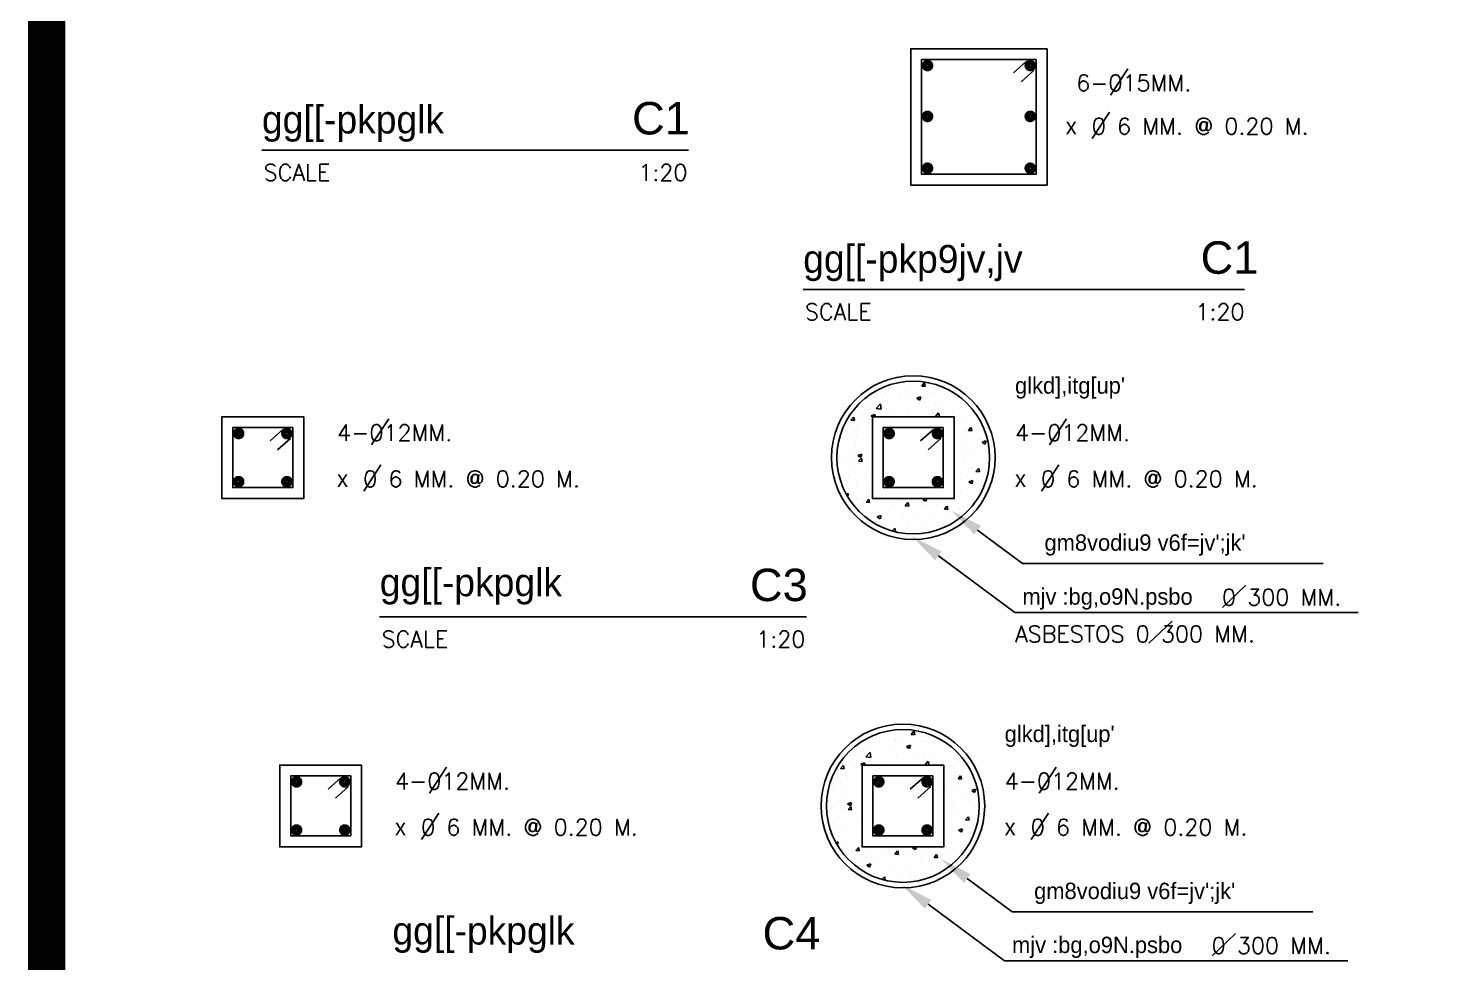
# Model space of a CAD drawing. Header units: inches. Extents: x -2548 to -2391, y 2200 to 2352.
# Drawn here: x -2472.61 to -2467.42, y 2320.84 to 2324.29 of the extents above; entities that cross this region are included whole.
import ezdxf

# ---------------------------------------------------------------- set-up
doc = ezdxf.new("R2010")
doc.units = ezdxf.units.IN
doc.header["$MEASUREMENT"] = 0
for name, color, linetype in [('4', 4, 'Continuous'), ('DIM', 8, 'Continuous'), ('LIS', 151, 'Continuous'), ('WALL', 4, 'Continuous')]:
    doc.layers.add(name, color=color, linetype=linetype)
doc.styles.add('HELV', font='HELV.shx', dxfattribs={"height": 200})
doc.styles.add('ROMANS', font='romans', dxfattribs={"height": 0.1})
doc.styles.add('THAI', font='thai2')

# ---------------------------------------------------------------- blocks, each defined once
blk = doc.blocks.new('*X387')
at = {"color": 0}
for p, q in [((82595.6, 443154.1), (82595.6, 443154.1)), ((82601.4, 443148.5), (82601.4, 443148.5)), ((82610.8, 443149.1), (82610.8, 443149.1)), ((82613.1, 443160.8), (82613.1, 443160.8)), ((82648.7, 443154.1), (82648.7, 443154.1)), ((82648.9, 443151.8), (82648.9, 443151.8)), ((82651.9, 443154.9), (82651.9, 443154.9)), ((82671.4, 443170.8), (82671.4, 443170.8)), ((82677.6, 443162.9), (82682.4, 443168.6)), ((82677.6, 443162.9), (82683.5, 443162.4)), ((82683.9, 443162.3), (82682.7, 443168.6)), ((82695.4, 443148.9), (82695.4, 443148.9)), ((82702.3, 443149.6), (82702.3, 443149.6)), ((82703.9, 443162.4), (82703.9, 443162.4)), ((82711.9, 443162.4), (82711.9, 443162.4)), ((82578.7, 443128.9), (82578.7, 443128.9)), ((82585.8, 443145.8), (82585.8, 443145.8)), ((82594.1, 443121.9), (82601.9, 443130)), ((82594.1, 443121.9), (82603, 443120.6)), ((82603.4, 443120.4), (82602.3, 443129.9)), ((82637, 443138.9), (82637, 443138.9)), ((82650.7, 443121.6), (82650.7, 443121.6)), ((82668.9, 443140.4), (82675.9, 443143.1)), ((82668.9, 443140.4), (82673.9, 443137)), ((82674.2, 443137), (82676.2, 443143)), ((82685.5, 443123), (82685.5, 443123)), ((82702.6, 443129.1), (82702.6, 443129.1)), ((82710.6, 443126.3), (82710.6, 443126.3)), ((82748.5, 443131.3), (82748.5, 443131.3)), ((82754, 443136.1), (82754, 443136.1)), ((82548, 443100.2), (82552.8, 443106)), ((82548, 443100.2), (82554, 443099.7)), ((82548.8, 443108.2), (82548.8, 443108.2)), ((82554.3, 443099.6), (82553.1, 443105.9)), ((82559.5, 443106.4), (82559.5, 443106.4)), ((82576.1, 443103), (82576.1, 443103)), ((82584.5, 443109.7), (82584.5, 443109.7)), ((82584.9, 443108.1), (82591.9, 443110.8)), ((82584.9, 443108.1), (82587.2, 443106.6)), ((82590.8, 443106.7), (82592.2, 443110.8)), ((82600.2, 443115.2), (82600.2, 443115.2)), ((82622.4, 443114.7), (82622.4, 443114.7)), ((82702.1, 443106.7), (82708.6, 443113.5)), ((82709.8, 443106.7), (82709, 443113.4)), ((82733.5, 443113.9), (82733.5, 443113.9)), ((82752.8, 443102.9), (82752.8, 443102.9)), ((82543.8, 443091.8), (82543.8, 443091.8)), ((82547.6, 443074.9), (82547.6, 443074.9)), ((82558.2, 443070.2), (82558.2, 443070.2)), ((82558.6, 443083.9), (82558.6, 443083.9)), ((82757.3, 443082.8), (82757.3, 443082.8)), ((82763.2, 443081.4), (82768, 443087.1)), ((82763.2, 443081.4), (82769.1, 443080.9)), ((82769.5, 443080.8), (82768.3, 443087.1)), ((82533.2, 443067), (82533.2, 443067)), ((82556.2, 443052.2), (82556.2, 443052.2)), ((82751.5, 443069.6), (82751.5, 443069.6)), ((82759, 443060.7), (82759, 443060.7)), ((82784, 443064), (82784, 443064)), ((82787.7, 443064.2), (82787.7, 443064.2)), ((82788.3, 443059.9), (82795.3, 443062.6)), ((82788.3, 443059.9), (82793.2, 443056.5)), ((82793.6, 443056.5), (82795.6, 443062.5)), ((82531.9, 443030.8), (82531.9, 443030.8)), ((82546.4, 443041.6), (82546.4, 443041.6)), ((82554.5, 443024.2), (82554.5, 443024.2)), ((82560.5, 443035.6), (82567.5, 443038.3)), ((82560.5, 443035.6), (82565.5, 443032.3)), ((82561.9, 443025), (82566.7, 443030.7)), ((82561.9, 443025), (82567.8, 443024.5)), ((82565.9, 443032.2), (82567.9, 443038.3)), ((82568.2, 443024.4), (82567, 443030.7)), ((82569.8, 443035.8), (82569.8, 443035.8)), ((82750.3, 443036.3), (82750.3, 443036.3)), ((82753.4, 443032.3), (82753.4, 443032.3)), ((82757.7, 443024.6), (82757.7, 443024.6)), ((82769.7, 443043.1), (82769.7, 443043.1)), ((82795.6, 443029.5), (82795.6, 443029.5)), ((82800.8, 443042.7), (82800.8, 443042.7)), ((82536.7, 443001.1), (82536.7, 443001.1)), ((82543.5, 442996.4), (82543.5, 442996.4)), ((82545.2, 443008.3), (82545.2, 443008.3)), ((82578.4, 443002.2), (82578.4, 443002.2)), ((82749.1, 443003), (82749.1, 443003)), ((82777, 443006.2), (82781.9, 443011.9)), ((82777, 443006.2), (82783, 443005.6)), ((82783.4, 443005.6), (82782.2, 443011.9)), ((82791.6, 442997.3), (82791.6, 442997.3)), ((82799.6, 443009.4), (82799.6, 443009.4)), ((82544, 442975), (82544, 442975)), ((82557.8, 442987.6), (82557.8, 442987.6)), ((82747.9, 442969.7), (82747.9, 442969.7)), ((82750.2, 442992), (82750.2, 442992)), ((82763.9, 442987.4), (82770.9, 442990)), ((82763.9, 442987.4), (82768.9, 442984)), ((82769.3, 442990.1), (82769.3, 442990.1)), ((82769.3, 442983.9), (82771.3, 442990)), ((82771.3, 442978.6), (82771.3, 442978.6)), ((82539.5, 442964.4), (82543.2, 442965.8)), ((82541.7, 442960.3), (82543.5, 442965.7)), ((82558.3, 442957.2), (82558.3, 442957.2)), ((82570.2, 442948), (82570.2, 442948)), ((82575.7, 442949.8), (82580.6, 442955.5)), ((82575.7, 442949.8), (82581.7, 442949.3)), ((82580.3, 442965.2), (82580.3, 442965.2)), ((82582.1, 442949.2), (82580.9, 442955.5)), ((82594.1, 442948.8), (82594.1, 442948.8)), ((82623.6, 442945.7), (82623.6, 442945.7)), ((82644.6, 442955.2), (82644.6, 442955.2)), ((82647.5, 442943.5), (82652.3, 442949.2)), ((82647.5, 442943.5), (82653.4, 442943)), ((82653.8, 442942.9), (82652.6, 442949.2)), ((82677, 442943.5), (82677, 442943.5)), ((82679.9, 442955.1), (82684.1, 442956.7)), ((82679.9, 442955.1), (82684.9, 442951.8)), ((82680.1, 442942.4), (82680.1, 442942.4)), ((82685.2, 442951.7), (82686.9, 442956.7)), ((82705.1, 442945.7), (82705.1, 442945.7)), ((82719.2, 442937.2), (82724, 442943)), ((82725.5, 442936.6), (82724.4, 442942.9)), ((82743, 442950.7), (82743, 442950.7)), ((82579, 442929.1), (82579, 442929.1)), ((82595.9, 442922.9), (82602.9, 442925.5)), ((82595.9, 442922.9), (82600.9, 442919.5)), ((82601.2, 442919.4), (82603.2, 442925.5)), ((82616.9, 442934.1), (82616.9, 442934.1)), ((82643.4, 442921.9), (82643.4, 442921.9)), ((82670.8, 442917.6), (82670.8, 442917.6)), ((82695.3, 442929.4), (82695.3, 442929.4)), ((82719.2, 442937.2), (82725.2, 442936.7)), ((82729.1, 442927.6), (82729.1, 442927.6)), ((82730.4, 442941.2), (82730.4, 442941.2)), ((82746.7, 442936.4), (82746.7, 442936.4)), ((82592.9, 442915.5), (82592.9, 442915.5)), ((82612.5, 442907.6), (82612.5, 442907.6)), ((82623.6, 442897.1), (82628.4, 442902.1)), ((82629.5, 442895.6), (82628.8, 442902)), ((82653.8, 442902.9), (82653.8, 442902.9)), ((82657.5, 442892.4), (82657.5, 442892.4)), ((82678.8, 442906.2), (82678.8, 442906.2)), ((82694.1, 442896.1), (82694.1, 442896.1)), ((82694.8, 442895.6), (82694.8, 442895.6)), ((82716.7, 442911.2), (82716.7, 442911.2))]:
    blk.add_line(p, q, dxfattribs=at)

msp = doc.modelspace()

# ---------------------------------------------------------------- linework, layer by layer
at = {"layer": '4', "color": 4, "const_width": 0.02037}
msp.add_lwpolyline([(-2469.43865, 2322.79533, -1), (-2469.41587, 2322.79533, -1)], format="xyb", close=True, dxfattribs=at)
at = {"layer": 'LIS', "color": 8, "const_width": 0.06859}
for points in [[(-2472.5754, 2351.85742), (-2418.46104, 2351.85742), (-2418.46104, 2314.20371), (-2472.5754, 2314.20371)], [(-2472.50681, 2351.78884), (-2418.52963, 2351.78884), (-2418.52963, 2314.27229), (-2472.50681, 2314.27229)]]:
    msp.add_lwpolyline(points, close=True, dxfattribs=at)
at = {"layer": 'WALL', "color": 8}
for p, q in [((-2469.10025, 2322.43838), (-2468.93438, 2322.31548)), ((-2469.24539, 2322.34319), (-2468.96328, 2322.13417)), ((-2469.13851, 2321.15145), (-2468.97264, 2321.02855)), ((-2469.28365, 2321.05626), (-2469.00154, 2320.84724)), ((-2468.97264, 2321.02855), (-2467.86141, 2321.02855)), ((-2469.00154, 2320.84724), (-2467.73166, 2320.84724))]:
    msp.add_line(p, q, dxfattribs=at)
at = {"layer": 'WALL', "color": 2}
for p, q in [((-2468.93438, 2322.31548), (-2467.82315, 2322.31548)), ((-2468.96328, 2322.13417), (-2467.6934, 2322.13417))]:
    msp.add_line(p, q, dxfattribs=at)
for points in [[(-2468.84366, 2324.21703), (-2468.84366, 2323.71303), (-2469.34766, 2323.71303), (-2469.34766, 2324.21703)], [(-2468.88398, 2324.17671), (-2468.88398, 2323.75335), (-2469.30734, 2323.75335), (-2469.30734, 2324.17671)], [(-2471.59102, 2322.85754), (-2471.59102, 2322.55514), (-2471.89342, 2322.55514), (-2471.89342, 2322.85754)], [(-2469.18693, 2322.85754), (-2469.18693, 2322.55514), (-2469.48933, 2322.55514), (-2469.48933, 2322.85754)], [(-2471.63134, 2322.81722), (-2471.63134, 2322.59546), (-2471.8531, 2322.59546), (-2471.8531, 2322.81722)], [(-2469.22725, 2322.81722), (-2469.22725, 2322.59546), (-2469.44901, 2322.59546), (-2469.44901, 2322.81722)], [(-2471.37699, 2321.57062), (-2471.37699, 2321.26822), (-2471.67939, 2321.26822), (-2471.67939, 2321.57062)], [(-2471.41731, 2321.5303), (-2471.41731, 2321.30854), (-2471.63907, 2321.30854), (-2471.63907, 2321.5303)], [(-2469.22519, 2321.57062), (-2469.22519, 2321.26822), (-2469.52759, 2321.26822), (-2469.52759, 2321.57062)], [(-2469.26551, 2321.5303), (-2469.26551, 2321.30854), (-2469.48727, 2321.30854), (-2469.48727, 2321.5303)]]:
    msp.add_lwpolyline(points, close=True, dxfattribs=at)
at = {"layer": 'WALL', "color": 2, "const_width": 0.02037}
for points in [[(-2469.29699, 2324.15482, -1), (-2469.2742, 2324.15482, -1)], [(-2468.89434, 2324.15482, 1), (-2468.91713, 2324.15482, 1)], [(-2469.29699, 2323.96687, 1), (-2469.2742, 2323.96687, 1)], [(-2468.89434, 2323.96687, -1), (-2468.91713, 2323.96687, -1)], [(-2469.29699, 2323.77525, 1), (-2469.2742, 2323.77525, 1)], [(-2468.89434, 2323.77525, -1), (-2468.91713, 2323.77525, -1)], [(-2471.62871, 2321.5084, -1), (-2471.60593, 2321.5084, -1)], [(-2471.42766, 2321.5084, 1), (-2471.45045, 2321.5084, 1)], [(-2469.47692, 2321.5084, -1), (-2469.45413, 2321.5084, -1)], [(-2469.27587, 2321.5084, 1), (-2469.29865, 2321.5084, 1)], [(-2471.62871, 2321.33043, 1), (-2471.60593, 2321.33043, 1)], [(-2471.42766, 2321.33043, -1), (-2471.45045, 2321.33043, -1)], [(-2469.47692, 2321.33043, 1), (-2469.45413, 2321.33043, 1)], [(-2469.27587, 2321.33043, -1), (-2469.29865, 2321.33043, -1)]]:
    msp.add_lwpolyline(points, format="xyb", close=True, dxfattribs=at)
at = {"layer": 'WALL', "color": 2}
for points in [[(-2468.92056, 2324.16969), (-2468.96759, 2324.12822)], [(-2468.8929, 2324.13652), (-2468.93992, 2324.09505)], [(-2468.6092, 2324.04575), (-2468.54556, 2324.14233)], [(-2468.67638, 2323.88556), (-2468.61273, 2323.98214)], [(-2471.74586, 2323.84261), (-2470.16863, 2323.84261)], [(-2469.74543, 2323.32783), (-2468.11377, 2323.32783)], [(-2471.34043, 2322.75309), (-2471.27679, 2322.84967)], [(-2468.83503, 2322.75309), (-2468.77139, 2322.84967)], [(-2471.66792, 2322.8102), (-2471.71495, 2322.76873)], [(-2471.64026, 2322.77703), (-2471.68728, 2322.73556)], [(-2469.26382, 2322.8102), (-2469.31085, 2322.76873)], [(-2469.23616, 2322.77703), (-2469.28319, 2322.73556)], [(-2471.3693, 2322.58282), (-2471.30566, 2322.6794)], [(-2468.8639, 2322.58282), (-2468.80026, 2322.6794)], [(-2468.19496, 2322.15302), (-2468.10878, 2322.23461)], [(-2471.31024, 2322.11858), (-2469.73302, 2322.11858)], [(-2468.46721, 2322.02086), (-2468.38103, 2322.10245)], [(-2471.1264, 2321.46616), (-2471.06275, 2321.56274)], [(-2468.87329, 2321.46616), (-2468.80965, 2321.56274)], [(-2471.45388, 2321.52327), (-2471.50091, 2321.48181)], [(-2471.42622, 2321.4901), (-2471.47325, 2321.44863)], [(-2469.30209, 2321.52327), (-2469.34911, 2321.48181)], [(-2469.27442, 2321.4901), (-2469.32145, 2321.44863)], [(-2471.15527, 2321.2959), (-2471.09163, 2321.39248)], [(-2468.90216, 2321.2959), (-2468.83852, 2321.39248)], [(-2468.23322, 2320.86609), (-2468.14704, 2320.94768)]]:
    msp.add_lwpolyline(points, dxfattribs=at)
at = {"layer": 'WALL', "color": 4, "const_width": 0.02037}
for points in [[(-2471.84275, 2322.79533, -1), (-2471.81996, 2322.79533, -1)], [(-2471.6417, 2322.79533, 1), (-2471.66449, 2322.79533, 1)], [(-2469.2376, 2322.79533, 1), (-2469.26039, 2322.79533, 1)], [(-2471.84275, 2322.61736, 1), (-2471.81996, 2322.61736, 1)], [(-2471.6417, 2322.61736, -1), (-2471.66449, 2322.61736, -1)], [(-2469.43865, 2322.61736, 1), (-2469.41587, 2322.61736, 1)], [(-2469.2376, 2322.61736, -1), (-2469.26039, 2322.61736, -1)]]:
    msp.add_lwpolyline(points, format="xyb", close=True, dxfattribs=at)
at = {"layer": 'WALL', "color": 2}
for centre, radius in [((-2469.33813, 2322.70634), 0.3024), ((-2469.33813, 2322.70634), 0.28224), ((-2469.37639, 2321.41942), 0.3024), ((-2469.37639, 2321.41942), 0.28224)]:
    msp.add_circle(centre, radius, dxfattribs=at)
at = {"layer": 'WALL', "color": 8}
for points in [[(-2469.11225, 2322.42218), (-2469.08825, 2322.45458), (-2469.19744, 2322.51039)], [(-2469.25739, 2322.327), (-2469.23339, 2322.35939), (-2469.34258, 2322.4152)], [(-2469.15052, 2321.13525), (-2469.12651, 2321.16765), (-2469.2357, 2321.22346)], [(-2469.29566, 2321.04007), (-2469.27165, 2321.07246), (-2469.38084, 2321.12827)]]:
    msp.add_solid(points, dxfattribs=at)

# ---------------------------------------------------------------- block references
at = {"layer": 'WALL', "color": 8, "xscale": 0.00201599999991231, "yscale": 0.00201599999991231, "zscale": 0.00201599999991231}
for p in [(-2635.98511, 1429.55444), (-2636.02338, 1428.26751)]:
    msp.add_blockref('*X387', p, dxfattribs=at)

# ---------------------------------------------------------------- texts
at = {"layer": 'DIM', "color": 2}
for s, height, style, p in [('C1', 0.11975, 'HELV', (-2470.37745, 2323.90027)), ('gg[[-pkpglk', 0.1029105, 'THAI', (-2471.74531, 2323.9038)), ('x', 0.06048, 'THAI', (-2468.77455, 2323.9007)), ('gg[[-pkp9jv,jv', 0.1029105, 'THAI', (-2469.74488, 2323.38902)), ('C1', 0.11975, 'HELV', (-2468.27622, 2323.38548)), ("glkd],itg[up'", 0.06048, 'THAI', (-2468.96207, 2322.94246)), ('x', 0.06048, 'THAI', (-2471.46747, 2322.59797)), ('x', 0.06048, 'THAI', (-2468.96207, 2322.59797)), ("gm8vodiu9 v6f=jv';jk'", 0.06048, 'THAI', (-2468.85321, 2322.36226)), ('gg[[-pkpglk', 0.1029105, 'THAI', (-2471.3097, 2322.19418)), ('C3', 0.11975, 'HELV', (-2469.94184, 2322.17623)), ('mjv :bg,o9N.psbo', 0.06048, 'THAI', (-2468.93486, 2322.16282)), ("glkd],itg[up'", 0.06048, 'THAI', (-2469.00033, 2321.65553)), ('x', 0.06048, 'THAI', (-2471.25344, 2321.31104)), ('x', 0.06048, 'THAI', (-2469.00033, 2321.31104)), ("gm8vodiu9 v6f=jv';jk'", 0.06048, 'THAI', (-2468.89148, 2321.07533)), ('gg[[-pkpglk', 0.1029105, 'THAI', (-2471.263, 2320.90726)), ('C4', 0.11975, 'HELV', (-2469.89514, 2320.8893)), ('mjv :bg,o9N.psbo', 0.06048, 'THAI', (-2468.97312, 2320.87589))]:
    msp.add_text(s, height=height, dxfattribs=dict(at, style=style)).set_placement(p)
at = {"layer": 'WALL', "color": 2, "style": 'ROMANS'}
for s, p in [('6-015MM.', (-2468.73597, 2324.06037)), ('0 6 MM. @ 0.20 M.', (-2468.67815, 2323.90024)), ('SCALE', (-2471.73878, 2323.7294)), ('1:20', (-2470.3542, 2323.7294)), ('SCALE', (-2469.73835, 2323.21462)), ('1:20', (-2468.29531, 2323.21462)), ('4-012MM.', (-2471.46721, 2322.76772)), ('4-012MM.', (-2468.9618, 2322.76772)), ('0 6 MM. @ 0.20 M.', (-2471.37108, 2322.5975)), ('0 6 MM. @ 0.20 M.', (-2468.86567, 2322.5975)), (' 0 300 MM.', (-2468.23839, 2322.1604)), ('SCALE', (-2471.30316, 2322.00536)), ('1:20', (-2469.91859, 2322.00536)), ('ASBESTOS 0 300 MM.', (-2468.9618, 2322.02436)), ('4-012MM.', (-2471.25317, 2321.48079)), ('4-012MM.', (-2469.00006, 2321.48079)), ('0 6 MM. @ 0.20 M.', (-2471.15704, 2321.31058)), ('0 6 MM. @ 0.20 M.', (-2468.90393, 2321.31058)), (' 0 300 MM.', (-2468.27666, 2320.87347))]:
    msp.add_text(s, height=0.06048, dxfattribs=at).set_placement(p)

doc.saveas('drawing.dxf')
